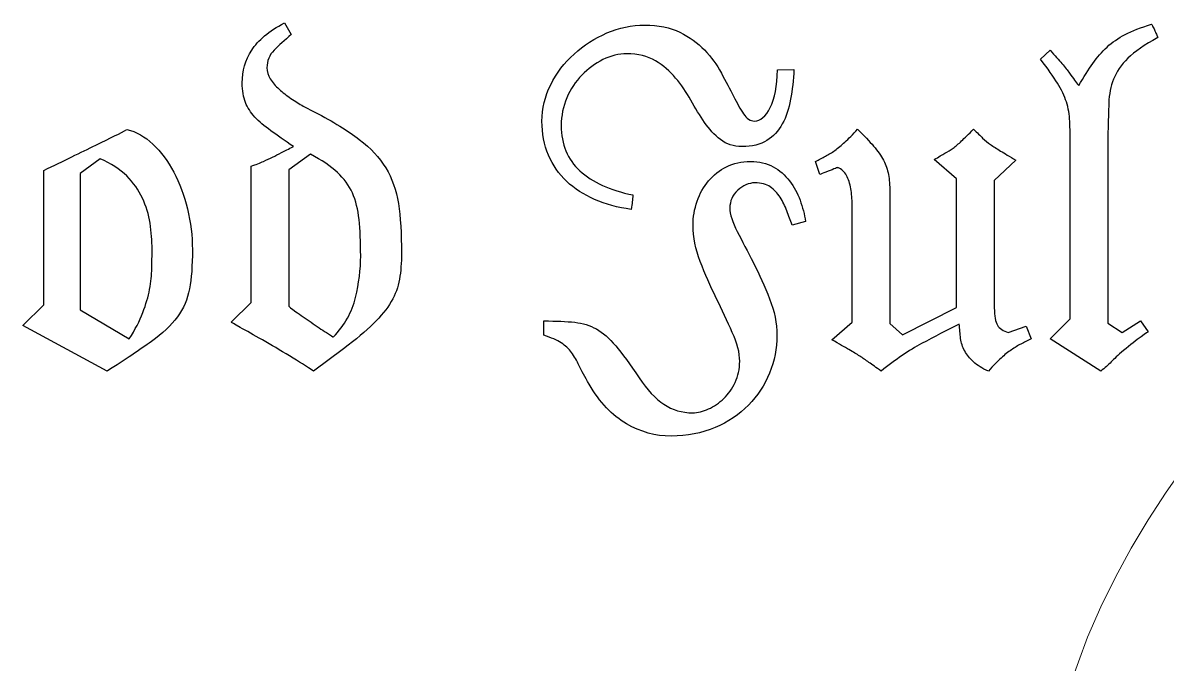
# Model space of a CAD drawing. Header units: millimetres. Extents: x -95 to 47, y 27 to 129.
# Drawn here: x -64.94 to -27.14, y 83.35 to 104.54 of the extents above; entities that cross this region are included whole.
import ezdxf

# ---------------------------------------------------------------- set-up
doc = ezdxf.new("R2010")
doc.units = ezdxf.units.MM
doc.header["$MEASUREMENT"] = 0
doc.layers.add('Capa 1', color=7, linetype='Continuous')

msp = doc.modelspace()

# ---------------------------------------------------------------- linework, layer by layer
at = {"layer": 'Capa 1', "color": 1, "lineweight": 25}
for points, knots in [([(-56.3037, 104.5445), (-56.8174, 104.2678), (-57.1779, 103.9665), (-57.3853, 103.6406), (-57.3853, 103.6406), (-57.5927, 103.3147), (-57.6964, 102.9542), (-57.6964, 102.559), (-57.6964, 102.559), (-57.6964, 102.3022), (-57.6618, 102.0873), (-57.5926, 101.9144), (-57.5926, 101.9144), (-57.5234, 101.7415), (-57.4197, 101.581), (-57.2815, 101.4328), (-57.2815, 101.4328), (-57.1433, 101.2846), (-56.968, 101.134), (-56.7556, 100.9809), (-56.7556, 100.9809), (-56.5432, 100.8278), (-56.2937, 100.6525), (-56.007, 100.455), (-56.007, 100.455), (-56.1653, 100.376), (-56.2962, 100.3093), (-56.3999, 100.2549), (-56.3999, 100.2549), (-56.5036, 100.2005), (-56.6023, 100.151), (-56.6961, 100.1066), (-56.6961, 100.1066), (-56.7899, 100.0621), (-56.8911, 100.0153), (-56.9997, 99.966), (-56.9997, 99.966), (-57.1084, 99.9167), (-57.2418, 99.8624), (-57.4001, 99.803), (-57.4001, 99.803), (-57.4001, 99.803), (-57.4001, 95.2985), (-57.4001, 95.2985), (-57.4001, 95.2985), (-57.4001, 95.2985), (-58.0666, 94.6469), (-58.0666, 94.6469), (-58.0666, 94.6469), (-58.0666, 94.6469), (-57.9654, 94.5901), (-57.763, 94.4764), (-57.763, 94.4764), (-57.5606, 94.3628), (-57.3161, 94.2245), (-57.0296, 94.0615), (-57.0296, 94.0615), (-56.7431, 93.8986), (-56.4443, 93.7232), (-56.1332, 93.5354), (-56.1332, 93.5354), (-55.8221, 93.3476), (-55.5579, 93.1797), (-55.3405, 93.0317), (-55.3405, 93.0317), (-55.3405, 93.0317), (-54.3475, 93.7724), (-54.3475, 93.7724), (-54.3475, 93.7724), (-53.9427, 94.0787), (-53.6143, 94.3553), (-53.3624, 94.6024), (-53.3624, 94.6024), (-53.1106, 94.8494), (-52.9154, 95.0914), (-52.7771, 95.3284), (-52.7771, 95.3284), (-52.6387, 95.5653), (-52.5473, 95.8122), (-52.5029, 96.0691), (-52.5029, 96.0691), (-52.4584, 96.3259), (-52.4362, 96.6125), (-52.4362, 96.9287), (-52.4362, 96.9287), (-52.4362, 97.5807), (-52.4708, 98.129), (-52.54, 98.5735), (-52.54, 98.5735), (-52.6092, 99.018), (-52.7475, 99.4106), (-52.9549, 99.7514), (-52.9549, 99.7514), (-53.1623, 100.0922), (-53.4537, 100.4058), (-53.8292, 100.6921), (-53.8292, 100.6921), (-54.2047, 100.9785), (-54.6937, 101.2798), (-55.2963, 101.596), (-55.2963, 101.596), (-55.2963, 101.596), (-55.6815, 101.7886), (-55.6815, 101.7886), (-55.6815, 101.7886), (-55.8099, 101.8676), (-55.9457, 101.954), (-56.0889, 102.0479), (-56.0889, 102.0479), (-56.2321, 102.1418), (-56.3629, 102.243), (-56.4814, 102.3515), (-56.4814, 102.3515), (-56.5999, 102.46), (-56.6962, 102.5736), (-56.7703, 102.6922), (-56.7703, 102.6922), (-56.8445, 102.8108), (-56.8815, 102.9343), (-56.8815, 103.0627), (-56.8815, 103.0627), (-56.8815, 103.29), (-56.8024, 103.4826), (-56.6443, 103.6406), (-56.6443, 103.6406), (-56.4862, 103.7985), (-56.2985, 103.9714), (-56.0811, 104.1592), (-56.0811, 104.1592), (-56.0811, 104.1592), (-56.3037, 104.5445), (-56.3037, 104.5445)], [0, 0, 0, 0, 0.0294118, 0.0294118, 0.0294118, 0.0294118, 0.0588235, 0.0588235, 0.0588235, 0.0588235, 0.0882353, 0.0882353, 0.0882353, 0.0882353, 0.1176471, 0.1176471, 0.1176471, 0.1176471, 0.1470588, 0.1470588, 0.1470588, 0.1470588, 0.1764706, 0.1764706, 0.1764706, 0.1764706, 0.2058824, 0.2058824, 0.2058824, 0.2058824, 0.2352941, 0.2352941, 0.2352941, 0.2352941, 0.2647059, 0.2647059, 0.2647059, 0.2647059, 0.2941176, 0.2941176, 0.2941176, 0.2941176, 0.3235294, 0.3235294, 0.3235294, 0.3235294, 0.3529412, 0.3529412, 0.3529412, 0.3529412, 0.3823529, 0.3823529, 0.3823529, 0.3823529, 0.4117647, 0.4117647, 0.4117647, 0.4117647, 0.4411765, 0.4411765, 0.4411765, 0.4411765, 0.4705882, 0.4705882, 0.4705882, 0.4705882, 0.5, 0.5, 0.5, 0.5, 0.5294118, 0.5294118, 0.5294118, 0.5294118, 0.5588235, 0.5588235, 0.5588235, 0.5588235, 0.5882353, 0.5882353, 0.5882353, 0.5882353, 0.6176471, 0.6176471, 0.6176471, 0.6176471, 0.6470588, 0.6470588, 0.6470588, 0.6470588, 0.6764706, 0.6764706, 0.6764706, 0.6764706, 0.7058824, 0.7058824, 0.7058824, 0.7058824, 0.7352941, 0.7352941, 0.7352941, 0.7352941, 0.7647059, 0.7647059, 0.7647059, 0.7647059, 0.7941176, 0.7941176, 0.7941176, 0.7941176, 0.8235294, 0.8235294, 0.8235294, 0.8235294, 0.8529412, 0.8529412, 0.8529412, 0.8529412, 0.8823529, 0.8823529, 0.8823529, 0.8823529, 0.9117647, 0.9117647, 0.9117647, 0.9117647, 0.9411765, 0.9411765, 0.9411765, 0.9411765, 1, 1, 1, 1]), ([(-40.0171, 102.9886), (-40.0268, 102.4553), (-40.1057, 102.0405), (-40.2538, 101.7442), (-40.2538, 101.7442), (-40.402, 101.4479), (-40.5749, 101.2997), (-40.7727, 101.2997), (-40.7727, 101.2997), (-40.9111, 101.2997), (-41.0321, 101.3787), (-41.1358, 101.5366), (-41.1358, 101.5366), (-41.2395, 101.6945), (-41.3506, 101.8896), (-41.4691, 102.1217), (-41.4691, 102.1217), (-41.5876, 102.3538), (-41.7209, 102.6081), (-41.869, 102.8847), (-41.869, 102.8847), (-42.0172, 103.1613), (-42.2024, 103.4156), (-42.4247, 103.6477), (-42.4247, 103.6477), (-42.647, 103.8798), (-42.9187, 104.0749), (-43.2397, 104.233), (-43.2397, 104.233), (-43.5607, 104.3911), (-43.9484, 104.4702), (-44.4027, 104.4702), (-44.4027, 104.4702), (-44.8274, 104.4702), (-45.2423, 104.3838), (-45.6473, 104.2109), (-45.6473, 104.2109), (-46.0523, 104.038), (-46.4153, 103.8059), (-46.7364, 103.5146), (-46.7364, 103.5146), (-47.0574, 103.2232), (-47.3143, 102.8849), (-47.5069, 102.4997), (-47.5069, 102.4997), (-47.6995, 102.1144), (-47.7958, 101.7144), (-47.7958, 101.2996), (-47.7958, 101.2996), (-47.7958, 100.8845), (-47.7242, 100.5091), (-47.581, 100.1733), (-47.581, 100.1733), (-47.4378, 99.8375), (-47.2378, 99.5485), (-46.981, 99.3065), (-46.981, 99.3065), (-46.7242, 99.0644), (-46.4155, 98.8644), (-46.055, 98.7065), (-46.055, 98.7065), (-45.6945, 98.5485), (-45.2919, 98.4399), (-44.8473, 98.3805), (-44.8473, 98.3805), (-44.8274, 98.4794), (-44.8151, 98.5634), (-44.8102, 98.6326), (-44.8102, 98.6326), (-44.8054, 98.7018), (-44.798, 98.7759), (-44.788, 98.8548), (-44.788, 98.8548), (-45.5486, 99.0128), (-46.1338, 99.2794), (-46.5438, 99.6547), (-46.5438, 99.6547), (-46.9538, 100.03), (-47.1588, 100.5289), (-47.1588, 101.1514), (-47.1588, 101.1514), (-47.1588, 101.4773), (-47.0971, 101.7834), (-46.9736, 102.07), (-46.9736, 102.07), (-46.8502, 102.3565), (-46.6847, 102.606), (-46.4771, 102.8183), (-46.4771, 102.8183), (-46.2696, 103.0307), (-46.0374, 103.2011), (-45.7805, 103.3295), (-45.7805, 103.3295), (-45.5237, 103.4579), (-45.262, 103.5221), (-44.9955, 103.5221), (-44.9955, 103.5221), (-44.6199, 103.5221), (-44.3038, 103.4455), (-44.0471, 103.2924), (-44.0471, 103.2924), (-43.7904, 103.1393), (-43.5682, 102.9491), (-43.3804, 102.722), (-43.3804, 102.722), (-43.1926, 102.4949), (-43.0246, 102.2504), (-42.8765, 101.9886), (-42.8765, 101.9886), (-42.7283, 101.7268), (-42.5778, 101.4823), (-42.4248, 101.2552), (-42.4248, 101.2552), (-42.2718, 101.0281), (-42.0965, 100.8379), (-41.8989, 100.6848), (-41.8989, 100.6848), (-41.7013, 100.5317), (-41.4641, 100.4551), (-41.1874, 100.4551), (-41.1874, 100.4551), (-40.8516, 100.4551), (-40.5775, 100.5217), (-40.3651, 100.655), (-40.3651, 100.655), (-40.1527, 100.7882), (-39.9823, 100.971), (-39.8539, 101.2033), (-39.8539, 101.2033), (-39.7255, 101.4356), (-39.6342, 101.7072), (-39.5799, 102.0183), (-39.5799, 102.0183), (-39.5256, 102.3294), (-39.4886, 102.6578), (-39.4687, 103.0036), (-39.4687, 103.0036), (-39.4687, 103.0036), (-40.0171, 102.9886), (-40.0171, 102.9886)], [0, 0, 0, 0, 0.0277778, 0.0277778, 0.0277778, 0.0277778, 0.0555556, 0.0555556, 0.0555556, 0.0555556, 0.0833333, 0.0833333, 0.0833333, 0.0833333, 0.1111111, 0.1111111, 0.1111111, 0.1111111, 0.1388889, 0.1388889, 0.1388889, 0.1388889, 0.1666667, 0.1666667, 0.1666667, 0.1666667, 0.1944444, 0.1944444, 0.1944444, 0.1944444, 0.2222222, 0.2222222, 0.2222222, 0.2222222, 0.25, 0.25, 0.25, 0.25, 0.2777778, 0.2777778, 0.2777778, 0.2777778, 0.3055556, 0.3055556, 0.3055556, 0.3055556, 0.3333333, 0.3333333, 0.3333333, 0.3333333, 0.3611111, 0.3611111, 0.3611111, 0.3611111, 0.3888889, 0.3888889, 0.3888889, 0.3888889, 0.4166667, 0.4166667, 0.4166667, 0.4166667, 0.4444444, 0.4444444, 0.4444444, 0.4444444, 0.4722222, 0.4722222, 0.4722222, 0.4722222, 0.5, 0.5, 0.5, 0.5, 0.5277778, 0.5277778, 0.5277778, 0.5277778, 0.5555556, 0.5555556, 0.5555556, 0.5555556, 0.5833333, 0.5833333, 0.5833333, 0.5833333, 0.6111111, 0.6111111, 0.6111111, 0.6111111, 0.6388889, 0.6388889, 0.6388889, 0.6388889, 0.6666667, 0.6666667, 0.6666667, 0.6666667, 0.6944444, 0.6944444, 0.6944444, 0.6944444, 0.7222222, 0.7222222, 0.7222222, 0.7222222, 0.75, 0.75, 0.75, 0.75, 0.7777778, 0.7777778, 0.7777778, 0.7777778, 0.8055556, 0.8055556, 0.8055556, 0.8055556, 0.8333333, 0.8333333, 0.8333333, 0.8333333, 0.8611111, 0.8611111, 0.8611111, 0.8611111, 0.8888889, 0.8888889, 0.8888889, 0.8888889, 0.9166667, 0.9166667, 0.9166667, 0.9166667, 0.9444444, 0.9444444, 0.9444444, 0.9444444, 1, 1, 1, 1]), ([(-27.6606, 104.4998), (-28.0064, 104.3913), (-28.2953, 104.2778), (-28.5274, 104.1593), (-28.5274, 104.1593), (-28.7595, 104.0408), (-28.9595, 103.9025), (-29.1274, 103.7444), (-29.1274, 103.7444), (-29.2953, 103.5863), (-29.4509, 103.4059), (-29.594, 103.2034), (-29.594, 103.2034), (-29.7372, 103.0008), (-29.8927, 102.7563), (-30.0606, 102.47), (-30.0606, 102.47), (-30.11, 102.5294), (-30.157, 102.5912), (-30.2015, 102.6554), (-30.2015, 102.6554), (-30.246, 102.7196), (-30.3003, 102.7962), (-30.3645, 102.8851), (-30.3645, 102.8851), (-30.4287, 102.974), (-30.5127, 103.0777), (-30.6164, 103.1962), (-30.6164, 103.1962), (-30.7201, 103.3147), (-30.8509, 103.4628), (-31.0089, 103.6407), (-31.0089, 103.6407), (-31.0089, 103.6407), (-31.32, 103.3441), (-31.32, 103.3441), (-31.32, 103.3441), (-31.0831, 103.0282), (-30.8979, 102.764), (-30.7645, 102.5517), (-30.7645, 102.5517), (-30.6311, 102.3393), (-30.5323, 102.1319), (-30.4681, 101.9293), (-30.4681, 101.9293), (-30.4039, 101.7267), (-30.3669, 101.5119), (-30.3571, 101.2847), (-30.3571, 101.2847), (-30.3473, 101.0576), (-30.3424, 100.7761), (-30.3424, 100.4403), (-30.3424, 100.4403), (-30.3424, 100.4403), (-30.3424, 94.7656), (-30.3424, 94.7656), (-30.3424, 94.7656), (-30.3424, 94.7656), (-31.0089, 94.0987), (-31.0089, 94.0987), (-31.0089, 94.0987), (-31.0089, 94.0987), (-29.3345, 93.032), (-29.3345, 93.032), (-29.3345, 93.032), (-29.1964, 93.1405), (-29.0829, 93.2417), (-28.994, 93.3356), (-28.994, 93.3356), (-28.9051, 93.4295), (-28.7667, 93.5554), (-28.5789, 93.7134), (-28.5789, 93.7134), (-28.3519, 93.9012), (-28.1594, 94.0519), (-28.0013, 94.1656), (-28.0013, 94.1656), (-27.8432, 94.2792), (-27.7641, 94.3361), (-27.7641, 94.3361), (-27.7641, 94.3361), (-27.7641, 94.3361), (-28.016, 94.6915), (-28.016, 94.6915), (-28.016, 94.6915), (-28.016, 94.6915), (-28.6237, 94.3063), (-28.6237, 94.3063), (-28.6237, 94.3063), (-28.6237, 94.3063), (-29.0976, 94.6174), (-29.0976, 94.6174), (-29.0976, 94.6174), (-29.0976, 94.6174), (-29.0976, 100.9292), (-29.0976, 100.9292), (-29.0976, 100.9292), (-29.0877, 101.2948), (-29.0778, 101.6184), (-29.068, 101.8998), (-29.068, 101.8998), (-29.0582, 102.1812), (-29.0064, 102.4429), (-28.9125, 102.685), (-28.9125, 102.685), (-28.8186, 102.9271), (-28.6606, 103.1568), (-28.4384, 103.3741), (-28.4384, 103.3741), (-28.2162, 103.5914), (-27.8878, 103.8186), (-27.4531, 104.0555), (-27.4531, 104.0555), (-27.4531, 104.0654), (-27.4629, 104.0926), (-27.4827, 104.1371), (-27.4827, 104.1371), (-27.5024, 104.1816), (-27.5222, 104.2285), (-27.5419, 104.278), (-27.5419, 104.278), (-27.5616, 104.3274), (-27.5839, 104.3744), (-27.6086, 104.4189), (-27.6086, 104.4189), (-27.6333, 104.4634), (-27.6507, 104.4904), (-27.6606, 104.5001), (-27.6606, 104.5001), (-27.6606, 104.5001), (-27.6606, 104.4998), (-27.6606, 104.4998)], [0, 0, 0, 0, 0.0294118, 0.0294118, 0.0294118, 0.0294118, 0.0588235, 0.0588235, 0.0588235, 0.0588235, 0.0882353, 0.0882353, 0.0882353, 0.0882353, 0.1176471, 0.1176471, 0.1176471, 0.1176471, 0.1470588, 0.1470588, 0.1470588, 0.1470588, 0.1764706, 0.1764706, 0.1764706, 0.1764706, 0.2058824, 0.2058824, 0.2058824, 0.2058824, 0.2352941, 0.2352941, 0.2352941, 0.2352941, 0.2647059, 0.2647059, 0.2647059, 0.2647059, 0.2941176, 0.2941176, 0.2941176, 0.2941176, 0.3235294, 0.3235294, 0.3235294, 0.3235294, 0.3529412, 0.3529412, 0.3529412, 0.3529412, 0.3823529, 0.3823529, 0.3823529, 0.3823529, 0.4117647, 0.4117647, 0.4117647, 0.4117647, 0.4411765, 0.4411765, 0.4411765, 0.4411765, 0.4705882, 0.4705882, 0.4705882, 0.4705882, 0.5, 0.5, 0.5, 0.5, 0.5294118, 0.5294118, 0.5294118, 0.5294118, 0.5588235, 0.5588235, 0.5588235, 0.5588235, 0.5882353, 0.5882353, 0.5882353, 0.5882353, 0.6176471, 0.6176471, 0.6176471, 0.6176471, 0.6470588, 0.6470588, 0.6470588, 0.6470588, 0.6764706, 0.6764706, 0.6764706, 0.6764706, 0.7058824, 0.7058824, 0.7058824, 0.7058824, 0.7352941, 0.7352941, 0.7352941, 0.7352941, 0.7647059, 0.7647059, 0.7647059, 0.7647059, 0.7941176, 0.7941176, 0.7941176, 0.7941176, 0.8235294, 0.8235294, 0.8235294, 0.8235294, 0.8529412, 0.8529412, 0.8529412, 0.8529412, 0.8823529, 0.8823529, 0.8823529, 0.8823529, 0.9117647, 0.9117647, 0.9117647, 0.9117647, 0.9411765, 0.9411765, 0.9411765, 0.9411765, 1, 1, 1, 1]), ([(-62.1589, 93.0318), (-61.5563, 93.417), (-61.0698, 93.743), (-60.6993, 94.0096), (-60.6993, 94.0096), (-60.3288, 94.2762), (-60.0424, 94.5478), (-59.8399, 94.8244), (-59.8399, 94.8244), (-59.6375, 95.101), (-59.5042, 95.4097), (-59.44, 95.7504), (-59.44, 95.7504), (-59.3758, 96.0912), (-59.3437, 96.5234), (-59.3437, 97.047), (-59.3437, 97.047), (-59.3437, 97.5013), (-59.398, 97.9507), (-59.5067, 98.3954), (-59.5067, 98.3954), (-59.6154, 98.84), (-59.766, 99.245), (-59.9586, 99.6104), (-59.9586, 99.6104), (-60.1512, 99.9757), (-60.3809, 100.2844), (-60.6475, 100.5364), (-60.6475, 100.5364), (-60.9141, 100.7884), (-61.2006, 100.9489), (-61.5069, 101.018), (-61.5069, 101.018), (-61.7043, 100.9092), (-62.0475, 100.7363), (-62.5365, 100.4994), (-62.5365, 100.4994), (-63.0254, 100.2625), (-63.5959, 99.9859), (-64.248, 99.6697), (-64.248, 99.6697), (-64.248, 99.6697), (-64.248, 95.2249), (-64.248, 95.2249), (-64.248, 95.2249), (-64.248, 95.2249), (-64.9443, 94.543), (-64.9443, 94.543), (-64.9443, 94.543), (-64.9443, 94.543), (-62.1589, 93.0318), (-62.1589, 93.0318)], [0, 0, 0, 0, 0.0714286, 0.0714286, 0.0714286, 0.0714286, 0.1428571, 0.1428571, 0.1428571, 0.1428571, 0.2142857, 0.2142857, 0.2142857, 0.2142857, 0.2857143, 0.2857143, 0.2857143, 0.2857143, 0.3571429, 0.3571429, 0.3571429, 0.3571429, 0.4285714, 0.4285714, 0.4285714, 0.4285714, 0.5, 0.5, 0.5, 0.5, 0.5714286, 0.5714286, 0.5714286, 0.5714286, 0.6428571, 0.6428571, 0.6428571, 0.6428571, 0.7142857, 0.7142857, 0.7142857, 0.7142857, 0.7857143, 0.7857143, 0.7857143, 0.7857143, 0.8571429, 0.8571429, 0.8571429, 0.8571429, 1, 1, 1, 1]), ([(-36.3034, 98.9584), (-36.3034, 99.1757), (-36.3182, 99.3659), (-36.3479, 99.5288), (-36.3479, 99.5288), (-36.3776, 99.6917), (-36.4319, 99.8498), (-36.5109, 100.0029), (-36.5109, 100.0029), (-36.5899, 100.156), (-36.6986, 100.3117), (-36.8369, 100.4698), (-36.8369, 100.4698), (-36.9753, 100.6279), (-37.153, 100.8156), (-37.37, 101.033), (-37.37, 101.033), (-37.5283, 100.8551), (-37.6666, 100.7119), (-37.7851, 100.6032), (-37.7851, 100.6032), (-37.9036, 100.4945), (-38.0147, 100.4031), (-38.1183, 100.329), (-38.1183, 100.329), (-38.222, 100.2548), (-38.3257, 100.1906), (-38.4294, 100.1364), (-38.4294, 100.1364), (-38.5331, 100.0821), (-38.6443, 100.0253), (-38.7631, 99.9659), (-38.7631, 99.9659), (-38.7631, 99.9659), (-38.6148, 99.5363), (-38.6148, 99.5363), (-38.6148, 99.5363), (-38.5853, 99.5462), (-38.5186, 99.571), (-38.4149, 99.6105), (-38.4149, 99.6105), (-38.3112, 99.65), (-38.2223, 99.6846), (-38.1481, 99.7143), (-38.1481, 99.7143), (-38.0739, 99.744), (-38.0319, 99.7588), (-38.0219, 99.7588), (-38.0219, 99.7588), (-37.8935, 99.7094), (-37.7972, 99.6229), (-37.733, 99.4995), (-37.733, 99.4995), (-37.6688, 99.3761), (-37.6219, 99.2303), (-37.5924, 99.0623), (-37.5924, 99.0623), (-37.5629, 98.8942), (-37.5481, 98.7165), (-37.5481, 98.529), (-37.5481, 98.529), (-37.5481, 98.3511), (-37.5481, 98.1832), (-37.5481, 98.0253), (-37.5481, 98.0253), (-37.5481, 98.0253), (-37.5481, 94.6472), (-37.5481, 94.6472), (-37.5481, 94.6472), (-37.5481, 94.6472), (-38.2146, 94.0693), (-38.2146, 94.0693), (-38.2146, 94.0693), (-37.9777, 93.9309), (-37.79, 93.8223), (-37.6517, 93.7433), (-37.6517, 93.7433), (-37.5133, 93.6643), (-37.3948, 93.5927), (-37.2961, 93.5285), (-37.2961, 93.5285), (-37.1974, 93.4643), (-37.0962, 93.3951), (-36.9925, 93.321), (-36.9925, 93.321), (-36.8888, 93.2468), (-36.753, 93.1505), (-36.5851, 93.0321), (-36.5851, 93.0321), (-36.1109, 93.4173), (-35.6664, 93.7211), (-35.2514, 93.9432), (-35.2514, 93.9432), (-34.8365, 94.1654), (-34.4216, 94.3803), (-34.0068, 94.588), (-34.0068, 94.588), (-33.9969, 94.4201), (-33.982, 94.2621), (-33.9623, 94.1139), (-33.9623, 94.1139), (-33.9426, 93.9657), (-33.8982, 93.8274), (-33.8291, 93.699), (-33.8291, 93.699), (-33.7601, 93.5706), (-33.6638, 93.4496), (-33.5402, 93.3359), (-33.5402, 93.3359), (-33.4166, 93.2223), (-33.2511, 93.121), (-33.0437, 93.032), (-33.0437, 93.032), (-32.8857, 93.2099), (-32.7475, 93.3531), (-32.6288, 93.4618), (-32.6288, 93.4618), (-32.5102, 93.5705), (-32.3966, 93.6618), (-32.2881, 93.7358), (-32.2881, 93.7358), (-32.1796, 93.8098), (-32.0734, 93.874), (-31.9695, 93.9284), (-31.9695, 93.9284), (-31.8657, 93.9828), (-31.7545, 94.0396), (-31.636, 94.0986), (-31.636, 94.0986), (-31.636, 94.0986), (-31.7992, 94.5137), (-31.7992, 94.5137), (-31.7992, 94.5137), (-31.7992, 94.5137), (-32.3915, 94.3062), (-32.3915, 94.3062), (-32.3915, 94.3062), (-32.5594, 94.3556), (-32.678, 94.4372), (-32.7471, 94.5508), (-32.7471, 94.5508), (-32.8163, 94.6644), (-32.8509, 94.8545), (-32.8509, 95.121), (-32.8509, 95.121), (-32.8509, 95.121), (-32.8509, 99.3289), (-32.8509, 99.3289), (-32.8509, 99.3289), (-32.8509, 99.3289), (-32.1396, 100.0108), (-32.1396, 100.0108), (-32.1396, 100.0108), (-32.347, 100.1293), (-32.5149, 100.228), (-32.6433, 100.307), (-32.6433, 100.307), (-32.7717, 100.386), (-32.8829, 100.4576), (-32.9768, 100.5218), (-32.9768, 100.5218), (-33.0707, 100.586), (-33.1571, 100.6576), (-33.2361, 100.7366), (-33.2361, 100.7366), (-33.3151, 100.8156), (-33.414, 100.9144), (-33.5327, 101.0332), (-33.5327, 101.0332), (-33.7006, 100.8653), (-33.8339, 100.7344), (-33.9326, 100.6405), (-33.9326, 100.6405), (-34.0313, 100.5466), (-34.1252, 100.4675), (-34.2141, 100.4033), (-34.2141, 100.4033), (-34.303, 100.3391), (-34.392, 100.2823), (-34.4809, 100.2328), (-34.4809, 100.2328), (-34.5698, 100.1834), (-34.6883, 100.1142), (-34.8363, 100.0253), (-34.8363, 100.0253), (-34.8363, 100.0253), (-34.0956, 99.3882), (-34.0956, 99.3882), (-34.0956, 99.3882), (-34.0956, 99.3882), (-34.0956, 95.136), (-34.0956, 95.136), (-34.0956, 95.136), (-34.0956, 95.136), (-35.8885, 94.2321), (-35.8885, 94.2321), (-35.8885, 94.2321), (-35.8885, 94.2321), (-36.3031, 94.6024), (-36.3031, 94.6024), (-36.3031, 94.6024), (-36.3031, 94.6024), (-36.3034, 98.9584), (-36.3034, 98.9584)], [0, 0, 0, 0, 0.0192308, 0.0192308, 0.0192308, 0.0192308, 0.0384615, 0.0384615, 0.0384615, 0.0384615, 0.0576923, 0.0576923, 0.0576923, 0.0576923, 0.0769231, 0.0769231, 0.0769231, 0.0769231, 0.0961538, 0.0961538, 0.0961538, 0.0961538, 0.1153846, 0.1153846, 0.1153846, 0.1153846, 0.1346154, 0.1346154, 0.1346154, 0.1346154, 0.1538462, 0.1538462, 0.1538462, 0.1538462, 0.1730769, 0.1730769, 0.1730769, 0.1730769, 0.1923077, 0.1923077, 0.1923077, 0.1923077, 0.2115385, 0.2115385, 0.2115385, 0.2115385, 0.2307692, 0.2307692, 0.2307692, 0.2307692, 0.25, 0.25, 0.25, 0.25, 0.2692308, 0.2692308, 0.2692308, 0.2692308, 0.2884615, 0.2884615, 0.2884615, 0.2884615, 0.3076923, 0.3076923, 0.3076923, 0.3076923, 0.3269231, 0.3269231, 0.3269231, 0.3269231, 0.3461538, 0.3461538, 0.3461538, 0.3461538, 0.3653846, 0.3653846, 0.3653846, 0.3653846, 0.3846154, 0.3846154, 0.3846154, 0.3846154, 0.4038462, 0.4038462, 0.4038462, 0.4038462, 0.4230769, 0.4230769, 0.4230769, 0.4230769, 0.4423077, 0.4423077, 0.4423077, 0.4423077, 0.4615385, 0.4615385, 0.4615385, 0.4615385, 0.4807692, 0.4807692, 0.4807692, 0.4807692, 0.5, 0.5, 0.5, 0.5, 0.5192308, 0.5192308, 0.5192308, 0.5192308, 0.5384615, 0.5384615, 0.5384615, 0.5384615, 0.5576923, 0.5576923, 0.5576923, 0.5576923, 0.5769231, 0.5769231, 0.5769231, 0.5769231, 0.5961538, 0.5961538, 0.5961538, 0.5961538, 0.6153846, 0.6153846, 0.6153846, 0.6153846, 0.6346154, 0.6346154, 0.6346154, 0.6346154, 0.6538462, 0.6538462, 0.6538462, 0.6538462, 0.6730769, 0.6730769, 0.6730769, 0.6730769, 0.6923077, 0.6923077, 0.6923077, 0.6923077, 0.7115385, 0.7115385, 0.7115385, 0.7115385, 0.7307692, 0.7307692, 0.7307692, 0.7307692, 0.75, 0.75, 0.75, 0.75, 0.7692308, 0.7692308, 0.7692308, 0.7692308, 0.7884615, 0.7884615, 0.7884615, 0.7884615, 0.8076923, 0.8076923, 0.8076923, 0.8076923, 0.8269231, 0.8269231, 0.8269231, 0.8269231, 0.8461538, 0.8461538, 0.8461538, 0.8461538, 0.8653846, 0.8653846, 0.8653846, 0.8653846, 0.8846154, 0.8846154, 0.8846154, 0.8846154, 0.9038462, 0.9038462, 0.9038462, 0.9038462, 0.9230769, 0.9230769, 0.9230769, 0.9230769, 0.9423077, 0.9423077, 0.9423077, 0.9423077, 0.9615385, 0.9615385, 0.9615385, 0.9615385, 1, 1, 1, 1]), ([(-56.1554, 99.6846), (-56.1554, 99.6846), (-55.4441, 100.2032), (-55.4441, 100.2032), (-55.4441, 100.2032), (-55.0688, 100.0054), (-54.7725, 99.8054), (-54.5551, 99.6029), (-54.5551, 99.6029), (-54.3378, 99.4005), (-54.1723, 99.1733), (-54.0588, 98.9215), (-54.0588, 98.9215), (-53.9453, 98.6696), (-53.8712, 98.3757), (-53.8366, 98.0398), (-53.8366, 98.0398), (-53.8019, 97.7038), (-53.7846, 97.3037), (-53.7846, 96.8395), (-53.7846, 96.8395), (-53.7846, 96.3952), (-53.8414, 95.9359), (-53.9551, 95.4617), (-53.9551, 95.4617), (-54.0687, 94.9875), (-54.3132, 94.5528), (-54.6885, 94.1576), (-54.6885, 94.1576), (-54.6885, 94.1576), (-54.7651, 94.207), (-54.9182, 94.3059), (-54.9182, 94.3059), (-55.0713, 94.4048), (-55.2392, 94.5184), (-55.4219, 94.6468), (-55.4219, 94.6468), (-55.6046, 94.7752), (-55.7725, 94.8913), (-55.9256, 94.995), (-55.9256, 94.995), (-56.0787, 95.0987), (-56.1553, 95.1603), (-56.1553, 95.1799), (-56.1553, 95.1799), (-56.1553, 95.1799), (-56.1554, 99.6846), (-56.1554, 99.6846)], [0, 0, 0, 0, 0.0769231, 0.0769231, 0.0769231, 0.0769231, 0.1538462, 0.1538462, 0.1538462, 0.1538462, 0.2307692, 0.2307692, 0.2307692, 0.2307692, 0.3076923, 0.3076923, 0.3076923, 0.3076923, 0.3846154, 0.3846154, 0.3846154, 0.3846154, 0.4615385, 0.4615385, 0.4615385, 0.4615385, 0.5384615, 0.5384615, 0.5384615, 0.5384615, 0.6153846, 0.6153846, 0.6153846, 0.6153846, 0.6923077, 0.6923077, 0.6923077, 0.6923077, 0.7692308, 0.7692308, 0.7692308, 0.7692308, 0.8461538, 0.8461538, 0.8461538, 0.8461538, 1, 1, 1, 1]), ([(-63.0478, 99.5661), (-63.0478, 99.5661), (-62.3958, 100.0549), (-62.3958, 100.0549), (-62.3958, 100.0549), (-62.0305, 99.8969), (-61.7366, 99.7068), (-61.5143, 99.4845), (-61.5143, 99.4845), (-61.292, 99.2622), (-61.1191, 99.0177), (-60.9957, 98.7511), (-60.9957, 98.7511), (-60.8723, 98.4845), (-60.7883, 98.2079), (-60.7438, 97.9214), (-60.7438, 97.9214), (-60.6993, 97.6349), (-60.6771, 97.3434), (-60.6771, 97.0471), (-60.6771, 97.0471), (-60.6771, 96.8496), (-60.6795, 96.6423), (-60.6846, 96.4249), (-60.6846, 96.4249), (-60.6895, 96.2076), (-60.7143, 95.9779), (-60.7588, 95.7358), (-60.7588, 95.7358), (-60.8033, 95.4937), (-60.8773, 95.2369), (-60.981, 94.9653), (-60.981, 94.9653), (-61.0847, 94.6937), (-61.2353, 94.4048), (-61.4327, 94.0985), (-61.4327, 94.0985), (-61.4327, 94.0985), (-63.0478, 95.0616), (-63.0478, 95.0616), (-63.0478, 95.0616), (-63.0478, 95.0616), (-63.0478, 99.5661), (-63.0478, 99.5661)], [0, 0, 0, 0, 0.0833333, 0.0833333, 0.0833333, 0.0833333, 0.1666667, 0.1666667, 0.1666667, 0.1666667, 0.25, 0.25, 0.25, 0.25, 0.3333333, 0.3333333, 0.3333333, 0.3333333, 0.4166667, 0.4166667, 0.4166667, 0.4166667, 0.5, 0.5, 0.5, 0.5, 0.5833333, 0.5833333, 0.5833333, 0.5833333, 0.6666667, 0.6666667, 0.6666667, 0.6666667, 0.75, 0.75, 0.75, 0.75, 0.8333333, 0.8333333, 0.8333333, 0.8333333, 1, 1, 1, 1]), ([(-39.0833, 97.9804), (-39.1228, 98.2176), (-39.1845, 98.4523), (-39.2685, 98.6844), (-39.2685, 98.6844), (-39.3525, 98.9165), (-39.4685, 99.1289), (-39.6167, 99.3215), (-39.6167, 99.3215), (-39.7649, 99.5141), (-39.9451, 99.6697), (-40.1575, 99.7881), (-40.1575, 99.7881), (-40.3699, 99.9066), (-40.6194, 99.9658), (-40.9061, 99.9658), (-40.9061, 99.9658), (-41.2024, 99.9658), (-41.4666, 99.9066), (-41.6988, 99.7881), (-41.6988, 99.7881), (-41.9309, 99.6696), (-42.1284, 99.5141), (-42.2914, 99.3215), (-42.2914, 99.3215), (-42.4543, 99.1289), (-42.5803, 98.9041), (-42.6692, 98.6473), (-42.6692, 98.6473), (-42.7581, 98.3905), (-42.8026, 98.1238), (-42.8026, 97.8474), (-42.8026, 97.8474), (-42.8026, 97.4621), (-42.7235, 97.0645), (-42.5654, 96.6546), (-42.5654, 96.6546), (-42.4073, 96.2446), (-42.2319, 95.842), (-42.0393, 95.4469), (-42.0393, 95.4469), (-41.8467, 95.0517), (-41.6689, 94.6738), (-41.506, 94.3133), (-41.506, 94.3133), (-41.3431, 93.9528), (-41.2616, 93.6343), (-41.2616, 93.3579), (-41.2616, 93.3579), (-41.2616, 93.1011), (-41.311, 92.869), (-41.4099, 92.6616), (-41.4099, 92.6616), (-41.5088, 92.4542), (-41.6347, 92.2764), (-41.7877, 92.1283), (-41.7877, 92.1283), (-41.9407, 91.9801), (-42.1086, 91.8641), (-42.2914, 91.7801), (-42.2914, 91.7801), (-42.4742, 91.6962), (-42.6496, 91.6542), (-42.8175, 91.6542), (-42.8175, 91.6542), (-43.1633, 91.6542), (-43.4793, 91.748), (-43.7657, 91.9357), (-43.7657, 91.9357), (-44.0521, 92.1234), (-44.3237, 92.4146), (-44.5805, 92.8095), (-44.5805, 92.8095), (-44.8868, 93.2641), (-45.1461, 93.6173), (-45.3585, 93.8692), (-45.3585, 93.8692), (-45.5709, 94.1211), (-45.7832, 94.3062), (-45.9956, 94.4247), (-45.9956, 94.4247), (-46.208, 94.5432), (-46.4475, 94.6172), (-46.7143, 94.6469), (-46.7143, 94.6469), (-46.9811, 94.6766), (-47.3219, 94.6914), (-47.7367, 94.6914), (-47.7367, 94.6914), (-47.7367, 94.6914), (-47.7367, 94.2171), (-47.7367, 94.2171), (-47.7367, 94.2171), (-47.4898, 94.1381), (-47.2972, 94.0542), (-47.1588, 93.9652), (-47.1588, 93.9652), (-47.0204, 93.8763), (-46.9068, 93.7701), (-46.8179, 93.6466), (-46.8179, 93.6466), (-46.729, 93.5232), (-46.645, 93.3775), (-46.566, 93.2096), (-46.566, 93.2096), (-46.487, 93.0417), (-46.3784, 92.8393), (-46.24, 92.6023), (-46.24, 92.6023), (-45.8846, 91.9997), (-45.4723, 91.5626), (-45.0031, 91.291), (-45.0031, 91.291), (-44.5339, 91.0194), (-44.0425, 90.8836), (-43.5288, 90.8836), (-43.5288, 90.8836), (-42.9952, 90.8836), (-42.5112, 90.9774), (-42.0767, 91.1651), (-42.0767, 91.1651), (-41.6422, 91.3528), (-41.2743, 91.5996), (-40.973, 91.9058), (-40.973, 91.9058), (-40.6717, 92.2119), (-40.4395, 92.5651), (-40.2764, 92.9652), (-40.2764, 92.9652), (-40.1133, 93.3654), (-40.0318, 93.7826), (-40.0318, 94.217), (-40.0318, 94.217), (-40.0318, 94.6122), (-40.1133, 95.0148), (-40.2764, 95.4247), (-40.2764, 95.4247), (-40.4395, 95.8347), (-40.6173, 96.2298), (-40.81, 96.6101), (-40.81, 96.6101), (-41.0026, 96.9904), (-41.1804, 97.3361), (-41.3433, 97.6471), (-41.3433, 97.6471), (-41.5062, 97.9582), (-41.5877, 98.2176), (-41.5877, 98.4253), (-41.5877, 98.4253), (-41.5877, 98.6523), (-41.5013, 98.8473), (-41.3284, 99.0104), (-41.3284, 99.0104), (-41.1555, 99.1735), (-40.9654, 99.255), (-40.758, 99.255), (-40.758, 99.255), (-40.5506, 99.255), (-40.3827, 99.2105), (-40.2543, 99.1216), (-40.2543, 99.1216), (-40.1259, 99.0327), (-40.0172, 98.919), (-39.9283, 98.7807), (-39.9283, 98.7807), (-39.8394, 98.6423), (-39.7653, 98.4917), (-39.7061, 98.3288), (-39.7061, 98.3288), (-39.6469, 98.1659), (-39.5876, 98.0102), (-39.5282, 97.8619), (-39.5282, 97.8619), (-39.5282, 97.8619), (-39.0833, 97.9804), (-39.0833, 97.9804)], [0, 0, 0, 0, 0.0222222, 0.0222222, 0.0222222, 0.0222222, 0.0444444, 0.0444444, 0.0444444, 0.0444444, 0.0666667, 0.0666667, 0.0666667, 0.0666667, 0.0888889, 0.0888889, 0.0888889, 0.0888889, 0.1111111, 0.1111111, 0.1111111, 0.1111111, 0.1333333, 0.1333333, 0.1333333, 0.1333333, 0.1555556, 0.1555556, 0.1555556, 0.1555556, 0.1777778, 0.1777778, 0.1777778, 0.1777778, 0.2, 0.2, 0.2, 0.2, 0.2222222, 0.2222222, 0.2222222, 0.2222222, 0.2444444, 0.2444444, 0.2444444, 0.2444444, 0.2666667, 0.2666667, 0.2666667, 0.2666667, 0.2888889, 0.2888889, 0.2888889, 0.2888889, 0.3111111, 0.3111111, 0.3111111, 0.3111111, 0.3333333, 0.3333333, 0.3333333, 0.3333333, 0.3555556, 0.3555556, 0.3555556, 0.3555556, 0.3777778, 0.3777778, 0.3777778, 0.3777778, 0.4, 0.4, 0.4, 0.4, 0.4222222, 0.4222222, 0.4222222, 0.4222222, 0.4444444, 0.4444444, 0.4444444, 0.4444444, 0.4666667, 0.4666667, 0.4666667, 0.4666667, 0.4888889, 0.4888889, 0.4888889, 0.4888889, 0.5111111, 0.5111111, 0.5111111, 0.5111111, 0.5333333, 0.5333333, 0.5333333, 0.5333333, 0.5555556, 0.5555556, 0.5555556, 0.5555556, 0.5777778, 0.5777778, 0.5777778, 0.5777778, 0.6, 0.6, 0.6, 0.6, 0.6222222, 0.6222222, 0.6222222, 0.6222222, 0.6444444, 0.6444444, 0.6444444, 0.6444444, 0.6666667, 0.6666667, 0.6666667, 0.6666667, 0.6888889, 0.6888889, 0.6888889, 0.6888889, 0.7111111, 0.7111111, 0.7111111, 0.7111111, 0.7333333, 0.7333333, 0.7333333, 0.7333333, 0.7555556, 0.7555556, 0.7555556, 0.7555556, 0.7777778, 0.7777778, 0.7777778, 0.7777778, 0.8, 0.8, 0.8, 0.8, 0.8222222, 0.8222222, 0.8222222, 0.8222222, 0.8444444, 0.8444444, 0.8444444, 0.8444444, 0.8666667, 0.8666667, 0.8666667, 0.8666667, 0.8888889, 0.8888889, 0.8888889, 0.8888889, 0.9111111, 0.9111111, 0.9111111, 0.9111111, 0.9333333, 0.9333333, 0.9333333, 0.9333333, 0.9555556, 0.9555556, 0.9555556, 0.9555556, 1, 1, 1, 1])]:
    msp.add_open_spline(points, degree=3, knots=knots, dxfattribs=at)
at = {"layer": 'Capa 1', "color": 1, "lineweight": 18}
msp.add_open_spline([(-23.5908, 93.2665), (-23.5908, 93.2665), (-23.9907, 92.8844), (-23.9907, 92.8844), (-23.9907, 92.8844), (-23.9907, 92.8844), (-24.7502, 92.093), (-24.7502, 92.093), (-24.7502, 92.093), (-24.7502, 92.093), (-25.4702, 91.2786), (-25.4702, 91.2786), (-25.4702, 91.2786), (-25.4702, 91.2786), (-25.8741, 90.7823), (-25.8741, 90.7823), (-25.8741, 90.7823), (-25.8741, 90.7823), (-26.5427, 89.9193), (-26.5427, 89.9193), (-26.5427, 89.9193), (-26.5427, 89.9193), (-27.1755, 89.0296), (-27.1755, 89.0296), (-27.1755, 89.0296), (-27.1755, 89.0296), (-27.7714, 88.1148), (-27.7714, 88.1148), (-27.7714, 88.1148), (-27.7714, 88.1148), (-28.3294, 87.1764), (-28.3294, 87.1764), (-28.3294, 87.1764), (-28.3294, 87.1764), (-28.8485, 86.216), (-28.8485, 86.216), (-28.8485, 86.216), (-28.8485, 86.216), (-29.3279, 85.2351), (-29.3279, 85.2351), (-29.3279, 85.2351), (-29.3279, 85.2351), (-29.7668, 84.2355), (-29.7668, 84.2355), (-29.7668, 84.2355), (-29.7668, 84.2355), (-30.3627, 82.6103), (-30.3627, 82.6103), (-30.3627, 82.6103), (-30.3627, 82.6103), (-30.6603, 81.7567), (-30.6603, 81.7567), (-30.6603, 81.7567), (-30.6603, 81.7567), (-30.9813, 80.5181), (-30.9813, 80.5181), (-30.9813, 80.5181), (-30.9813, 80.5181), (-31.2081, 79.643), (-31.2081, 79.643), (-31.2081, 79.643), (-31.2081, 79.643), (-31.4268, 78.3823), (-31.4268, 78.3823), (-31.4268, 78.3823), (-31.4268, 78.3823), (-31.5813, 77.4916), (-31.5813, 77.4916), (-31.5813, 77.4916), (-31.5813, 77.4916), (-31.6963, 76.2173), (-31.6963, 76.2173), (-31.6963, 76.2173), (-31.6963, 76.2173), (-31.7775, 75.317), (-31.7775, 75.317), (-31.7775, 75.317), (-31.7775, 75.317), (-31.8221, 74.2048), (-31.8221, 74.2048), (-31.8221, 74.2048), (-31.8221, 74.2048), (-29.146, 74.1094), (-29.146, 74.1094), (-29.146, 74.1094), (-29.146, 74.1094), (-31.8325, 73.9071), (-31.8325, 73.9071), (-31.8325, 73.9071), (-31.8325, 73.9071), (-31.7954, 73.1336), (-31.7954, 73.1336), (-31.7954, 73.1336), (-31.7954, 73.1336), (-31.7013, 71.8576), (-31.7013, 71.8576), (-31.7013, 71.8576), (-31.7013, 71.8576), (-31.6348, 70.9561), (-31.6348, 70.9561), (-31.6348, 70.9561), (-31.6348, 70.9561), (-31.4367, 69.692), (-31.4367, 69.692), (-31.4367, 69.692), (-31.4367, 69.692), (-31.2967, 68.7989), (-31.2967, 68.7989), (-31.2967, 68.7989), (-31.2967, 68.7989), (-30.996, 67.5552), (-30.996, 67.5552), (-30.996, 67.5552), (-30.996, 67.5552), (-30.7835, 66.6766), (-30.7835, 66.6766), (-30.7835, 66.6766), (-30.7835, 66.6766), (-30.3821, 65.4617), (-30.3821, 65.4617), (-30.3821, 65.4617), (-30.3821, 65.4617), (-30.0985, 64.6034), (-30.0985, 64.6034), (-30.0985, 64.6034), (-30.0985, 64.6034), (-29.5992, 63.4253), (-29.5992, 63.4253), (-29.5992, 63.4253), (-29.5992, 63.4253), (-29.2464, 62.593), (-29.2464, 62.593), (-29.2464, 62.593), (-29.2464, 62.593), (-28.961, 62.0203), (-28.961, 62.0203), (-28.961, 62.0203), (-28.961, 62.0203), (-28.4508, 61.0551), (-28.4508, 61.0551), (-28.4508, 61.0551), (-28.4508, 61.0551), (-27.9016, 60.1115), (-27.9016, 60.1115), (-27.9016, 60.1115), (-27.9016, 60.1115), (-27.3143, 59.1912), (-27.3143, 59.1912), (-27.3143, 59.1912), (-27.3143, 59.1912), (-26.6898, 58.2957), (-26.6898, 58.2957), (-26.6898, 58.2957), (-26.6898, 58.2957), (-26.0292, 57.4265), (-26.0292, 57.4265), (-26.0292, 57.4265), (-26.0292, 57.4265), (-25.3336, 56.585), (-25.3336, 56.585), (-25.3336, 56.585), (-25.3336, 56.585), (-24.6042, 55.7727), (-24.6042, 55.7727), (-24.6042, 55.7727), (-24.6042, 55.7727), (-24.2965, 55.4415), (-24.2965, 55.4415)], degree=3, knots=[0, 0, 0, 0, 0.0232558, 0.0232558, 0.0232558, 0.0232558, 0.0465116, 0.0465116, 0.0465116, 0.0465116, 0.0697674, 0.0697674, 0.0697674, 0.0697674, 0.0930233, 0.0930233, 0.0930233, 0.0930233, 0.1162791, 0.1162791, 0.1162791, 0.1162791, 0.1395349, 0.1395349, 0.1395349, 0.1395349, 0.1627907, 0.1627907, 0.1627907, 0.1627907, 0.1860465, 0.1860465, 0.1860465, 0.1860465, 0.2093023, 0.2093023, 0.2093023, 0.2093023, 0.2325581, 0.2325581, 0.2325581, 0.2325581, 0.255814, 0.255814, 0.255814, 0.255814, 0.2790698, 0.2790698, 0.2790698, 0.2790698, 0.3023256, 0.3023256, 0.3023256, 0.3023256, 0.3255814, 0.3255814, 0.3255814, 0.3255814, 0.3488372, 0.3488372, 0.3488372, 0.3488372, 0.372093, 0.372093, 0.372093, 0.372093, 0.3953488, 0.3953488, 0.3953488, 0.3953488, 0.4186047, 0.4186047, 0.4186047, 0.4186047, 0.4418605, 0.4418605, 0.4418605, 0.4418605, 0.4651163, 0.4651163, 0.4651163, 0.4651163, 0.4883721, 0.4883721, 0.4883721, 0.4883721, 0.5116279, 0.5116279, 0.5116279, 0.5116279, 0.5348837, 0.5348837, 0.5348837, 0.5348837, 0.5581395, 0.5581395, 0.5581395, 0.5581395, 0.5813953, 0.5813953, 0.5813953, 0.5813953, 0.6046512, 0.6046512, 0.6046512, 0.6046512, 0.627907, 0.627907, 0.627907, 0.627907, 0.6511628, 0.6511628, 0.6511628, 0.6511628, 0.6744186, 0.6744186, 0.6744186, 0.6744186, 0.6976744, 0.6976744, 0.6976744, 0.6976744, 0.7209302, 0.7209302, 0.7209302, 0.7209302, 0.744186, 0.744186, 0.744186, 0.744186, 0.7674419, 0.7674419, 0.7674419, 0.7674419, 0.7906977, 0.7906977, 0.7906977, 0.7906977, 0.8139535, 0.8139535, 0.8139535, 0.8139535, 0.8372093, 0.8372093, 0.8372093, 0.8372093, 0.8604651, 0.8604651, 0.8604651, 0.8604651, 0.8837209, 0.8837209, 0.8837209, 0.8837209, 0.9069767, 0.9069767, 0.9069767, 0.9069767, 0.9302326, 0.9302326, 0.9302326, 0.9302326, 0.9534884, 0.9534884, 0.9534884, 0.9534884, 1, 1, 1, 1], dxfattribs=at)

doc.saveas('drawing.dxf')
